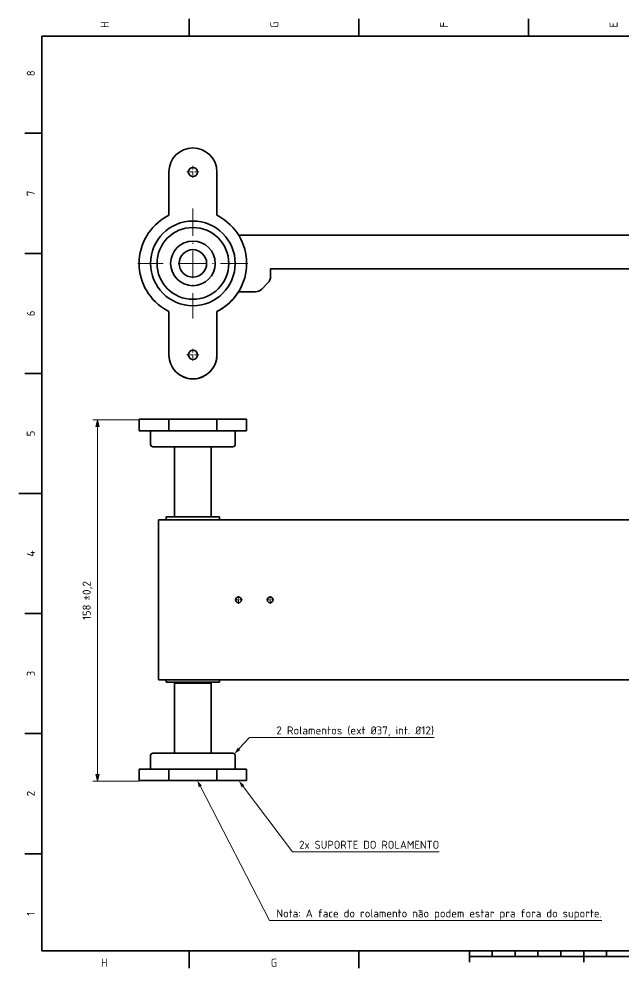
# Model space of a CAD drawing. Extents: x 0 to 594, y 0 to 420.
# Drawn here: x 0 to 264.2, y 2.5 to 417.5 of the extents above; entities that cross this region are included whole.
import ezdxf
from ezdxf.enums import TextEntityAlignment as Align

# ---------------------------------------------------------------- set-up
doc = ezdxf.new("R2010")
doc.units = 0
doc.linetypes.add('DASHDOT', pattern=[18.5, 12, -3, 0.5, -3])
doc.layers.get('0').update_dxf_attribs({"lineweight": 13})
doc.styles.get("Standard").update_dxf_attribs({"font": 'isocp.shx'})
doc.dimstyles.get("Standard").update_dxf_attribs({"dimtxt": 2.5, "dimasz": 2.5, "dimexe": 1.25, "dimexo": 0.625, "dimtad": 1, "dimcen": 2.5, "dimadec": 0, "dimazin": 0, "dimtfac": 1, "dimtmove": 0, "dimatfit": 0, "dimfxl": 1, "dimarcsym": 0})

# ---------------------------------------------------------------- blocks, each defined once
blk = doc.blocks.new('BLOCK1014')
at = {"color": 7, "lineweight": 18, "width": 0.933333}
blk.add_text('H', height=3.5, dxfattribs=at).set_placement((35.899998, 3.076224), (38.699997, 3.076224), align=Align.FIT)
blk = doc.blocks.new('BLOCK1016')
at = {"color": 7, "lineweight": 18, "width": 0.933334}
blk.add_text('G', height=3.5, dxfattribs=at).set_placement((110.099998, 3.076224), (112.900002, 3.076224), align=Align.FIT)
blk = doc.blocks.new('BLOCK1018')
at = {"color": 7, "lineweight": 18, "width": 0.863838}
blk.add_text('E', height=3.5, rotation=90, dxfattribs=at).set_placement((261.823761, 413.776215), (261.823761, 416.223755), align=Align.FIT)
blk = doc.blocks.new('BLOCK1020')
at = {"color": 7, "lineweight": 18, "width": 0.863838}
blk.add_text('F', height=3.5, rotation=90, dxfattribs=at).set_placement((187.623779, 413.776215), (187.623779, 416.223755), align=Align.FIT)
blk = doc.blocks.new('BLOCK1022')
at = {"color": 7, "lineweight": 18, "width": 0.933329}
blk.add_text('G', height=3.5, rotation=90, dxfattribs=at).set_placement((113.423775, 413.600006), (113.423775, 416.399994), align=Align.FIT)
blk = doc.blocks.new('BLOCK1024')
at = {"color": 7, "lineweight": 18, "width": 0.933329}
blk.add_text('H', height=3.5, rotation=90, dxfattribs=at).set_placement((39.223774, 413.600006), (39.223774, 416.399994), align=Align.FIT)
blk = doc.blocks.new('BLOCK1026')
at = {"color": 7, "lineweight": 18, "width": 0.863843}
blk.add_text('5', height=3.5, rotation=90, dxfattribs=at).set_placement((6.923776, 235.02623), (6.923776, 237.473785), align=Align.FIT)
blk = doc.blocks.new('BLOCK1028')
at = {"color": 7, "lineweight": 18, "width": 0.933334}
blk.add_text('4', height=3.5, rotation=90, dxfattribs=at).set_placement((6.923776, 182.350006), (6.923776, 185.150009), align=Align.FIT)
blk = doc.blocks.new('BLOCK1030')
at = {"color": 7, "lineweight": 18, "width": 0.863838}
blk.add_text('6', height=3.5, rotation=90, dxfattribs=at).set_placement((6.923776, 287.526215), (6.923776, 289.973755), align=Align.FIT)
blk = doc.blocks.new('BLOCK1032')
at = {"color": 7, "lineweight": 18, "width": 0.863843}
blk.add_text('3', height=3.5, rotation=90, dxfattribs=at).set_placement((6.923776, 130.02623), (6.923776, 132.473785), align=Align.FIT)
blk = doc.blocks.new('BLOCK1034')
at = {"color": 7, "lineweight": 18, "width": 0.863838}
blk.add_text('7', height=3.5, rotation=90, dxfattribs=at).set_placement((6.923776, 340.026215), (6.923776, 342.473755), align=Align.FIT)
blk = doc.blocks.new('BLOCK1036')
at = {"color": 7, "lineweight": 18, "width": 0.863843}
blk.add_text('2', height=3.5, rotation=90, dxfattribs=at).set_placement((6.923776, 77.526222), (6.923776, 79.973778), align=Align.FIT)
blk = doc.blocks.new('BLOCK1038')
at = {"color": 7, "lineweight": 18, "width": 0.863838}
blk.add_text('8', height=3.5, rotation=90, dxfattribs=at).set_placement((6.923776, 392.526215), (6.923776, 394.973755), align=Align.FIT)
blk = doc.blocks.new('BLOCK1040')
at = {"color": 7, "lineweight": 18, "width": 0.953211}
blk.add_text('1', height=3.5, rotation=90, dxfattribs=at).set_placement((6.923776, 25.376225), (6.923776, 27.123777), align=Align.FIT)
blk = doc.blocks.new('BLOCK1081')
at = {"color": 7, "linetype": 'DASHDOT', "lineweight": 18}
for p, q in [((-136.5, 89.049995), (-136.5, 40.949997)), ((-112.450005, 65), (-160.550003, 65))]:
    blk.add_line(p, q, dxfattribs=at)
blk = doc.blocks.new('BLOCK1082')
at = {"color": 7, "linetype": 'DASHDOT', "lineweight": 18, "ltscale": 0.13}
for p, q in [((-133.900009, 24.999998), (-139.100006, 24.999998)), ((-136.5, 27.599998), (-136.5, 22.399998))]:
    blk.add_line(p, q, dxfattribs=at)
blk = doc.blocks.new('BLOCK1083')
at = {"color": 7, "linetype": 'DASHDOT', "lineweight": 18, "ltscale": 0.13}
for p, q in [((-133.900009, 105), (-139.100006, 105)), ((-136.5, 107.599998), (-136.5, 102.400002))]:
    blk.add_line(p, q, dxfattribs=at)
blk = doc.blocks.new('BLOCK1085')
at = {"color": 7, "lineweight": 35}
for p, q in [((132.82, 119.4), (121.42, 119.4)), ((121.42, 119.4), (121.42, 77.4)), ((132.82, 119.4), (132.82, 102.4)), ((145.02, 102.4), (145.02, 119.4)), ((156.42, 119.4), (145.02, 119.4)), ((156.42, 119.4), (156.42, 77.4)), ((-147, 105), (-147, 86.04)), ((-126, 86.04), (-126, 105)), ((-147, 86.04), (-147.78, 85.62)), ((-125.22, 85.62), (-126, 86.04)), ((155.5, 77.4), (-116.54, 77.4)), ((156.42, 77.4), (121.42, 77.4)), ((155.5, 77.4), (155.5, 52.6)), ((107.5, 62.6), (-102.5, 62.6)), ((-102.5, 62.6), (-102.5, 59.26)), ((107.5, 59.26), (107.5, 62.6)), ((-106.33, 53.77), (-103.67, 56.43)), ((111.33, 53.77), (108.67, 56.43)), ((-109.16, 52.6), (-116.54, 52.6)), ((155.5, 52.6), (114.16, 52.6)), ((128.92, 52.6), (148.22, 52.6)), ((128.92, 52.6), (128.92, 50.6)), ((128.92, 50.6), (148.22, 50.6)), ((129.78, 49.89), (129.78, 42.91)), ((130.92, 50.6), (130.32, 50.25)), ((132.66, 50.6), (130.92, 50.6)), ((139.91, 50.6), (132.66, 50.6)), ((135.53, 49.89), (135.53, 42.91)), ((140.1, 50.6), (139.91, 50.6)), ((140.1, 50.6), (139.91, 50.6)), ((146.36, 50.6), (140.1, 50.6)), ((144.67, 49.89), (144.67, 42.91)), ((146.92, 50.6), (146.36, 50.6)), ((146.92, 50.6), (147.52, 50.25)), ((148.05, 49.89), (148.05, 42.91)), ((148.22, 52.6), (148.92, 52.6)), ((148.22, 50.6), (148.92, 50.6)), ((148.92, 52.6), (148.92, 50.6)), ((-147.78, 44.38), (-147, 43.96)), ((-147, 43.96), (-147, 25)), ((-126, 43.96), (-125.22, 44.38)), ((-126, 25), (-126, 43.96)), ((130.92, 42.2), (130.32, 42.55)), ((130.92, 42.2), (132.66, 42.2)), ((132.66, 42.2), (139.91, 42.2)), ((133.92, 42.2), (133.92, 38.9)), ((139.91, 42.2), (140.1, 42.2)), ((139.91, 42.2), (140.1, 42.2)), ((140.1, 42.2), (146.36, 42.2)), ((143.92, 42.2), (143.92, 38.9)), ((146.36, 42.2), (146.92, 42.2)), ((146.92, 42.2), (147.52, 42.55)), ((133.92, 38.9), (136.52, 38.9)), ((136.52, 38.9), (143.92, 38.9))]:
    blk.add_line(p, q, dxfattribs=at)
for centre, radius in [((-136.5, 105), 2), ((-136.5, 65), 18.5), ((-136.5, 65), 15.7), ((-136.5, 65), 9.75), ((-136.5, 65), 6), ((-136.5, 65), 6), ((-136.5, 25), 2)]:
    blk.add_circle(centre, radius, dxfattribs=at)
for centre, radius, start, end in [((-136.5, 105), 10.5, 0, 180), ((-136.5, 105), 10.5, 0.0013, 180.0013), ((138.92, 102.4), 6.1, 180, 0), ((-136.5, 65), 23.5, 118.6863, 241.3137), ((-136.5, 65), 23.5, 118.6876, 241.315), ((-136.5, 65), 18.5, 90, 270), ((-136.5, 65), 23.5, 298.6863, 61.3137), ((-106.5, 59.26), 4, 315, 0), ((111.5, 59.26), 4, 180, 225), ((-136.5, 65), 23.5, 298.689, 328.1575), ((-109.16, 56.6), 4, 270, 315), ((114.16, 56.6), 4, 225, 270), ((132.63, 46.32), 4.56, 120.4007, 128.5979), ((145.21, 46.32), 4.56, 51.4021, 59.5993), ((132.63, 46.48), 4.56, 231.4021, 239.5993), ((145.21, 46.48), 4.56, 300.4007, 308.5979), ((-136.5, 25), 10.5, 180, 360), ((-136.5, 25), 10.5, 180.0013, 0.0013)]:
    blk.add_arc(centre, radius, start, end, dxfattribs=at)
for points, knots in [([(132.66, 50.6), (132.43, 50.6), (132.2, 50.59), (131.97, 50.56), (131.43, 50.48), (130.86, 50.32), (130.53, 50.21), (130.17, 50.07), (129.78, 49.89)], [52.620023, 52.620023, 52.620023, 52.620023, 52.620023, 52.620023, 75.651418, 75.651418, 75.651418, 105.240053, 105.240053, 105.240053, 105.240053, 105.240053, 105.240053]), ([(135.53, 49.89), (135.14, 50.07), (134.78, 50.21), (134.45, 50.32), (133.88, 50.48), (133.34, 50.56), (133.11, 50.59), (132.88, 50.6), (132.66, 50.6)], [0, 0, 0, 0, 0, 0, 29.588631, 29.588631, 29.588631, 52.620023, 52.620023, 52.620023, 52.620023, 52.620023, 52.620023]), ([(139.91, 50.6), (139.39, 50.59), (138.86, 50.56), (138.33, 50.5), (137.48, 50.37), (136.56, 50.16), (136.23, 50.08), (135.89, 49.99), (135.53, 49.89)], [0, 0, 0, 0, 0, 0, 33.170574, 33.170574, 33.170574, 50.237878, 50.237878, 50.237878, 50.237878, 50.237878, 50.237878]), ([(144.67, 49.89), (144.05, 50.07), (143.48, 50.21), (142.95, 50.32), (142.04, 50.48), (141.19, 50.56), (140.83, 50.59), (140.46, 50.6), (140.1, 50.6)], [0, 0, 0, 0, 0, 0, 29.588631, 29.588631, 29.588631, 52.607228, 52.607228, 52.607228, 52.607228, 52.607228, 52.607228]), ([(146.36, 50.6), (146.23, 50.6), (146.09, 50.59), (145.96, 50.56), (145.64, 50.48), (145.3, 50.32), (145.11, 50.21), (144.9, 50.07), (144.67, 49.89)], [52.620023, 52.620023, 52.620023, 52.620023, 52.620023, 52.620023, 75.651418, 75.651418, 75.651418, 105.240053, 105.240053, 105.240053, 105.240053, 105.240053, 105.240053]), ([(147.52, 50.25), (147.42, 50.31), (147.32, 50.36), (147.23, 50.41), (146.99, 50.5), (146.76, 50.56), (146.63, 50.59), (146.49, 50.6), (146.36, 50.6)], [14.93459, 14.93459, 14.93459, 14.93459, 14.93459, 14.93459, 29.588631, 29.588631, 29.588631, 52.620023, 52.620023, 52.620023, 52.620023, 52.620023, 52.620023]), ([(129.78, 42.91), (130.17, 42.73), (130.53, 42.59), (130.86, 42.48), (131.43, 42.32), (131.97, 42.24), (132.2, 42.21), (132.43, 42.2), (132.66, 42.2)], [0, 0, 0, 0, 0, 0, 29.588631, 29.588631, 29.588631, 52.620023, 52.620023, 52.620023, 52.620023, 52.620023, 52.620023]), ([(132.66, 42.2), (132.88, 42.2), (133.11, 42.21), (133.34, 42.24), (133.88, 42.32), (134.45, 42.48), (134.78, 42.59), (135.14, 42.73), (135.53, 42.91)], [52.620023, 52.620023, 52.620023, 52.620023, 52.620023, 52.620023, 75.651418, 75.651418, 75.651418, 105.240053, 105.240053, 105.240053, 105.240053, 105.240053, 105.240053]), ([(139.91, 42.2), (139.39, 42.21), (138.86, 42.24), (138.33, 42.3), (137.48, 42.43), (136.56, 42.64), (136.23, 42.72), (135.89, 42.81), (135.53, 42.91)], [0, 0, 0, 0, 0, 0, 33.170574, 33.170574, 33.170574, 50.237878, 50.237878, 50.237878, 50.237878, 50.237878, 50.237878]), ([(140.1, 42.2), (140.64, 42.2), (141.19, 42.23), (141.74, 42.28), (142.62, 42.41), (143.58, 42.62), (143.93, 42.71), (144.29, 42.8), (144.67, 42.91)], [2.367488, 2.367488, 2.367488, 2.367488, 2.367488, 2.367488, 36.786534, 36.786534, 36.786534, 54.976714, 54.976714, 54.976714, 54.976714, 54.976714, 54.976714]), ([(144.67, 42.91), (144.9, 42.73), (145.11, 42.59), (145.3, 42.48), (145.64, 42.32), (145.96, 42.24), (146.09, 42.21), (146.23, 42.2), (146.36, 42.2)], [0, 0, 0, 0, 0, 0, 29.588631, 29.588631, 29.588631, 52.620023, 52.620023, 52.620023, 52.620023, 52.620023, 52.620023]), ([(146.36, 42.2), (146.49, 42.2), (146.63, 42.21), (146.76, 42.24), (146.99, 42.3), (147.23, 42.39), (147.32, 42.44), (147.42, 42.49), (147.52, 42.55)], [52.620023, 52.620023, 52.620023, 52.620023, 52.620023, 52.620023, 75.651418, 75.651418, 75.651418, 90.305462, 90.305462, 90.305462, 90.305462, 90.305462, 90.305462])]:
    blk.add_open_spline(points, degree=5, knots=knots, dxfattribs=at)
blk = doc.blocks.new('BLOCK1088')
at = {"color": 7, "lineweight": 18}
blk.add_lwpolyline([(-114.586105, -81.315399), (-93, -110), (-28.767139, -110)], dxfattribs=at)
blk.add_solid([(-113.965691, -80.848526), (-116.328522, -79), (-115.206512, -81.78228)], dxfattribs=at)
at = {"color": 7, "lineweight": 18, "width": 0.795232}
blk.add_text('2x SUPORTE DO ROLAMENTO', height=3.5, dxfattribs=at).set_placement((-90, -108.599998), (-28.767139, -108.599998), align=Align.FIT)
blk = doc.blocks.new('BLOCK1089')
at = {"color": 7, "lineweight": 18}
blk.add_lwpolyline([(-116.355423, -64.93663), (-111.796013, -60), (-31.0345, -60)], dxfattribs=at)
blk.add_solid([(-116.925827, -64.409821), (-118.321518, -67.065384), (-115.785027, -65.463448)], dxfattribs=at)
for s, width, p, p2 in [('2 Rolamentos (ext ', 0.759672, (-100, -58.599998), (-58.72448, -58.599998)), ('%%c', 0.905882, (-58.72448, -58.599998), (-56.157814, -58.599998)), ('37, int. ', 0.721768, (-56.157814, -58.599998), (-39.196274, -58.599998)), ('%%c', 0.905882, (-39.196274, -58.599998), (-36.629608, -58.599998)), ('12)', 0.671413, (-36.629608, -58.599998), (-31.0345, -58.599998))]:
    blk.add_text(s, height=3.5, dxfattribs=dict(at, width=width)).set_placement(p, p2, align=Align.FIT)
blk = doc.blocks.new('BLOCK1091')
at = {"color": 7, "lineweight": 18}
blk.add_lwpolyline([(-133.241913, -81.375313), (-103, -140), (42.359482, -140)], dxfattribs=at)
blk.add_solid([(-132.551865, -81.019348), (-134.570404, -78.800003), (-133.931961, -81.731277)], dxfattribs=at)
at = {"color": 7, "lineweight": 18, "width": 0.7709}
blk.add_text('Nota: A face do rolamento não podem estar pra fora do suporte.', height=3.5, dxfattribs=at).set_placement((-100, -138.600006), (42.359482, -138.600006), align=Align.FIT)
blk = doc.blocks.new('*D80')
at = {"color": 7, "lineweight": 18}
for p, q in [((52.569688, 242.248822), (32.350557, 242.248822)), ((34.350557, 87.146596), (34.350557, 239.351048)), ((52.569688, 84.248822), (32.350557, 84.248822))]:
    blk.add_line(p, q, dxfattribs=at)
for points in [[(35.127015, 239.351048), (34.350557, 242.248822), (33.574098, 239.351048)], [(33.574098, 87.146596), (34.350557, 84.248822), (35.127015, 87.146596)]]:
    blk.add_lwpolyline(points, close=True, dxfattribs=at)
for points in [[(35.127015, 239.351048), (34.350557, 242.248822), (35.127015, 239.351048), (33.574098, 239.351048)], [(33.574098, 87.146596), (34.350557, 84.248822), (33.574098, 87.146596), (35.127015, 87.146596)]]:
    blk.add_solid(points, dxfattribs=at)
for s, width, p, p2 in [('%%p0,2', 0.70409, (31.350557, 163.161934), (31.350557, 171.728368)), ('158', 0.699227, (31.350557, 154.769277), (31.350557, 161.411934))]:
    blk.add_text(s, height=3.5, rotation=90, dxfattribs=dict(at, width=width)).set_placement(p, p2, align=Align.FIT)
blk = doc.blocks.new('BLOCK1092')
at = {"color": 7, "linetype": 'DASHDOT', "lineweight": 18, "ltscale": 0.08125}
for p, q in [((-114.875, 0.2), (-118.125, 0.2)), ((-116.5, 1.825), (-116.5, -1.425))]:
    blk.add_line(p, q, dxfattribs=at)
blk = doc.blocks.new('BLOCK1093')
at = {"color": 7, "linetype": 'DASHDOT', "lineweight": 18, "ltscale": 0.08125}
for p, q in [((-101.125, 0.2), (-104.375, 0.2)), ((-102.75, 1.825), (-102.75, -1.425))]:
    blk.add_line(p, q, dxfattribs=at)
blk = doc.blocks.new('BLOCK1096')
at = {"color": 7, "lineweight": 35}
for p, q in [((-159.999987, 79.200005), (-147.780447, 79.200005)), ((-159.999987, 79.200005), (-159.999987, 74.200005)), ((-147.780447, 79.200005), (-147.000457, 79.200005)), ((-147.00088, 79.200005), (-126.00088, 79.200005)), ((-147.00088, 79.200005), (-147.00088, 74.200005)), ((-126.00088, 79.200005), (-126.00088, 74.200005)), ((-126.000457, 79.200005), (-125.220447, 79.200005)), ((-125.220447, 79.200005), (-112.999987, 79.200005)), ((-112.999987, 79.200005), (-112.999987, 74.200005)), ((-159.999987, 74.200005), (-147.780447, 74.200005)), ((-154.999998, 74.200005), (-154.999998, 68.200005)), ((-147.780447, 74.200005), (-147.000457, 74.200005)), ((-147.00088, 74.200005), (-126.00088, 74.200005)), ((-126.000457, 74.200005), (-125.220447, 74.200005)), ((-125.220447, 74.200005), (-112.999987, 74.200005)), ((-117.999998, 74.200005), (-117.999998, 68.200005)), ((-153.999998, 67.200005), (-136.499998, 67.200005)), ((-146.249995, 67.200005), (-136.499998, 67.200005)), ((-144.499998, 67.2), (-133.567988, 67.2)), ((-144.499998, 67.2), (-144.499998, 36.55)), ((-136.499998, 67.200005), (-118.999998, 67.200005)), ((-126.749998, 67.200005), (-136.499998, 67.200005)), ((-133.567988, 67.2), (-128.499998, 67.2)), ((-128.499998, 67.2), (-128.499998, 36.55)), ((132.816876, 38.2), (121.416876, 38.2)), ((121.416876, 28.2), (121.416876, 38.2)), ((132.816876, 28.2), (132.816876, 38.2)), ((132.816876, 38.2), (145.016876, 38.2)), ((145.016876, 28.2), (145.016876, 38.2)), ((156.416876, 38.2), (145.016876, 38.2)), ((156.416876, 28.2), (156.416876, 38.2)), ((-151.499998, -34.8), (-151.499998, 35.2)), ((121.416847, 35.2), (-151.499998, 35.2)), ((-124.799998, 36.5), (-148.199998, 36.5)), ((-148.199998, 35.2), (-148.199998, 36.5)), ((-144.499998, 36.55), (-133.567988, 36.55)), ((-141.323139, 36.5), (-144.29741, 36.5)), ((-142.499998, 36.55), (-142.499998, 36.500003)), ((-133.567988, 36.55), (-128.499998, 36.55)), ((-130.499998, 36.55), (-130.499998, 36.5)), ((-124.799998, 35.2), (-124.799998, 36.5)), ((121.416876, 28.2), (132.816876, 28.2)), ((121.416876, 28.2), (121.416876, 26.2)), ((121.416876, 26.2), (156.416876, 26.2)), ((121.416876, -54.8), (121.416876, 26.2)), ((132.816876, 28.2), (145.016876, 28.2)), ((145.016876, 28.2), (156.416876, 28.2)), ((156.416876, 28.2), (156.416876, 26.2)), ((156.416876, -54.8), (156.416876, 26.2)), ((137.184826, 16.2), (135.452775, 13.2)), ((135.452775, 13.2), (137.184826, 10.2)), ((140.648927, 16.2), (137.184826, 16.2)), ((142.380978, 13.2), (140.648927, 16.2)), ((140.648927, 10.2), (142.380978, 13.2)), ((137.184826, 10.2), (140.648927, 10.2)), ((137.184825, -9.8), (135.452774, -12.8)), ((140.648927, -9.8), (137.184825, -9.8)), ((142.380978, -12.8), (140.648927, -9.8)), ((135.452774, -12.8), (137.184825, -15.8)), ((137.184825, -15.8), (140.648927, -15.8)), ((140.648927, -15.8), (142.380978, -12.8)), ((121.416867, -34.8), (-151.499998, -34.8)), ((-148.199998, -35.8), (-148.199998, -34.799991)), ((-124.799998, -35.8), (-148.199998, -35.8)), ((-144.499998, -36.15), (-133.567988, -36.15)), ((-144.499998, -36.15), (-144.499998, -66.8)), ((-141.323139, -35.8), (-144.29741, -35.8)), ((-142.499998, -35.799997), (-142.499998, -36.15)), ((-133.567988, -36.15), (-128.499998, -36.15)), ((-130.499998, -35.8), (-130.499998, -36.15)), ((-128.499998, -36.15), (-128.499998, -66.8)), ((-126.799998, -35.8), (-126.862351, -35.8)), ((-124.799998, -35.8), (-124.799998, -34.799991)), ((121.416876, -56.8), (121.416876, -54.8)), ((121.416876, -54.8), (156.416876, -54.8)), ((121.416876, -56.8), (132.816876, -56.8)), ((121.416876, -66.8), (121.416876, -56.8)), ((132.816876, -66.8), (132.816876, -56.8)), ((145.016876, -56.8), (132.816876, -56.8)), ((145.016876, -66.8), (145.016876, -56.8)), ((145.016876, -56.8), (156.416876, -56.8)), ((156.416876, -56.8), (156.416876, -54.8)), ((156.416876, -66.8), (156.416876, -56.8)), ((-155, -67.800003), (-155, -73.800003)), ((-154, -66.800003), (-136.5, -66.800003)), ((-119.000004, -66.800003), (-136.5, -66.800003)), ((-118, -67.800003), (-118, -73.800003)), ((132.816876, -66.8), (121.416876, -66.8)), ((132.816876, -66.8), (145.016876, -66.8)), ((156.416876, -66.8), (145.016876, -66.8)), ((-147.780002, -73.800003), (-160.000002, -73.800003)), ((-160.000002, -78.800003), (-160.000002, -73.800003)), ((-147.000002, -73.800003), (-147.780002, -73.800003)), ((-147.000002, -78.800003), (-147.000002, -73.800003)), ((-126.000002, -73.800003), (-147.000002, -73.800003)), ((-125.220002, -73.800003), (-126.000002, -73.800003)), ((-126.000002, -78.800003), (-126.000002, -73.800003)), ((-113.000002, -73.800003), (-125.220002, -73.800003)), ((-113.000002, -78.800003), (-113.000002, -73.800003)), ((-147.780002, -78.800003), (-160.000002, -78.800003)), ((-154, -78.800003), (-136.5, -78.800003)), ((-147.000002, -78.800003), (-147.780002, -78.800003)), ((-126.000002, -78.800003), (-147.000002, -78.800003)), ((-146.249997, -78.800003), (-136.5, -78.800003)), ((-136.5, -78.800003), (-119, -78.800003)), ((-126.75, -78.800003), (-136.5, -78.800003)), ((-125.220002, -78.800003), (-126.000002, -78.800003)), ((-113.000002, -78.800003), (-125.220002, -78.800003))]:
    blk.add_line(p, q, dxfattribs=at)
for centre, radius in [((138.916876, 13.2), 12.25), ((138.916877, 13.2), 8.75), ((-116.499998, 0.2), 1.25), ((-102.749998, 0.2), 1.25), ((138.916876, -12.8), 12.25), ((138.916876, -12.8), 8.75)]:
    blk.add_circle(centre, radius, dxfattribs=at)
for centre, start, end in [((-153.999998, 68.200005), 179.999999, 270), ((-118.999998, 68.200005), 269.999999, 0.000001), ((-154, -67.800003), 89.999727, 180.000001), ((-119, -67.800003), 359.999999, 90.000236)]:
    blk.add_arc(centre, 1, start, end, dxfattribs=at)

msp = doc.modelspace()

# ---------------------------------------------------------------- linework, layer by layer
at = {"color": 7, "lineweight": 35}
for p, q in [((74.4, 410), (74.4, 417.5)), ((148.6, 410), (148.6, 417.5)), ((222.8, 410), (222.8, 417.5)), ((584, 410), (10, 410)), ((10, 410), (10, 10)), ((10, 367.5), (2.5, 367.5)), ((10, 315), (2.5, 315)), ((10, 262.5), (2.5, 262.5)), ((10, 210), (0, 210)), ((10, 157.5), (2.5, 157.5)), ((10, 105), (2.5, 105)), ((10, 52.5), (2.5, 52.5)), ((10, 10), (584, 10)), ((74.4, 10), (74.4, 2.5)), ((148.6, 10), (148.6, 2.5)), ((197, 10), (197, 5)), ((207, 10), (207, 7.5)), ((217, 10), (217, 7.5)), ((227, 10), (227, 7.5)), ((237, 10), (237, 7.5)), ((247, 10), (247, 5)), ((257, 10), (257, 7.5)), ((197, 7.5), (397, 7.5))]:
    msp.add_line(p, q, dxfattribs=at)

# ---------------------------------------------------------------- block references
at = {"lineweight": 0}
for name, p in [('BLOCK1024', (0, 0)), ('BLOCK1022', (0, 0)), ('BLOCK1020', (0, 0)), ('BLOCK1018', (0, 0)), ('BLOCK1038', (0, 0)), ('BLOCK1085', (212.569688, 245.62503)), ('BLOCK1083', (212.569688, 245.62503)), ('BLOCK1034', (0, 0)), ('BLOCK1081', (212.569688, 245.62503)), ('BLOCK1030', (0, 0)), ('BLOCK1082', (212.569688, 245.62503)), ('BLOCK1096', (212.569688, 163.248822)), ('BLOCK1026', (0, 0)), ('BLOCK1028', (0, 0)), ('BLOCK1092', (212.569688, 163.248822)), ('BLOCK1093', (212.569688, 163.248822)), ('BLOCK1032', (0, 0)), ('BLOCK1089', (212.569688, 163.248822)), ('BLOCK1091', (212.569688, 163.248822)), ('BLOCK1088', (212.569688, 163.248822)), ('BLOCK1036', (0, 0)), ('BLOCK1040', (0, 0)), ('BLOCK1014', (0, 0)), ('BLOCK1016', (0, 0))]:
    msp.add_blockref(name, p, dxfattribs=at)

# ---------------------------------------------------------------- dimensions: what is measured, and where the dimension line sits
at = {"color": 0, "lineweight": 0}
dim = msp.add_linear_dim(base=(34.350553, 242.248822), p1=(52.569688, 84.248822), p2=(52.569688, 242.248822), angle=90, text='<>{}{%%p0,2}', dimstyle='STANDARD', override={"dimtol": 0, "dimlim": 0, "dimtp": 0.2, "dimtm": 0.2}, dxfattribs=at)
dim.commit()
dim.dimension.update_dxf_attribs({"geometry": '*D80', "text_midpoint": (34.350553, 163.248822), "dimtype": 161, "oblique_angle": 5156.620156})

doc.saveas('drawing.dxf')
